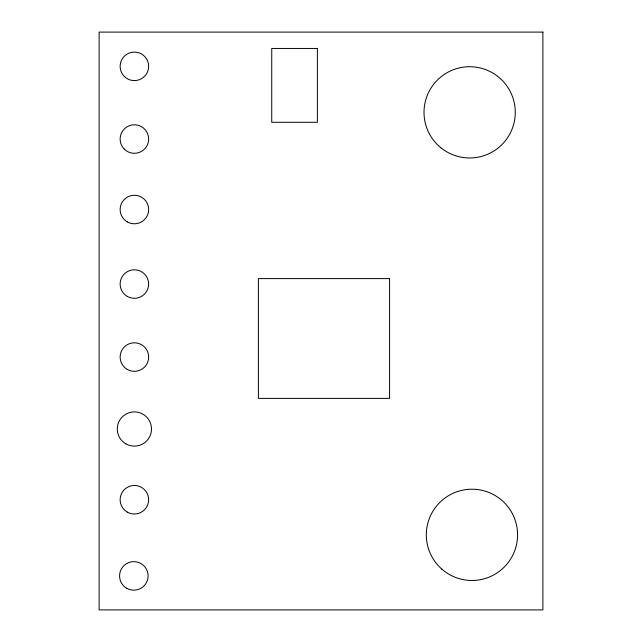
<?xml version="1.0" encoding="UTF-8"?>
<svg xmlns="http://www.w3.org/2000/svg" width="642" height="642" viewBox="0 0 642 642"><rect width="100%" height="100%" fill="white"/><g stroke="black" fill="none" stroke-linecap="round" stroke-linejoin="round"><path stroke-width="0.96" d="M542.883 32.1L99.117 32.1L99.117 609.9L542.883 609.9L542.883 32.1M317.381 48.455L271.743 48.455L271.743 122.285L317.381 122.285L317.381 48.455M389.582 278.612L258.389 278.612L258.389 398.393L389.582 398.393L389.582 278.612M441.84 569.133A45.63 45.63 0 0 0 516.698 543.766A45.63 45.63 0 0 0 457.297 491.62A45.63 45.63 0 0 0 441.84 569.133M441.19 148.021A45.63 45.63 0 0 0 514.764 119.139A45.63 45.63 0 0 0 452.963 69.874A45.63 45.63 0 0 0 441.19 148.021M126.707 588.257A14.26 14.26 0 0 0 148.101 575.906A14.26 14.26 0 0 0 126.707 563.556A14.26 14.26 0 0 0 126.707 588.257M127.26 512.091A14.26 14.26 0 0 0 148.647 499.741A14.26 14.26 0 0 0 127.26 487.39A14.26 14.26 0 0 0 127.26 512.091M125.832 443.823A17.109 17.109 0 0 0 151.496 429.008A17.109 17.109 0 0 0 125.832 414.186A17.109 17.109 0 0 0 125.832 443.823M127.26 369.415A14.26 14.26 0 0 0 148.647 357.064A14.26 14.26 0 0 0 127.26 344.722A14.26 14.26 0 0 0 127.26 369.415M127.26 296.395A14.26 14.26 0 0 0 148.647 284.045A14.26 14.26 0 0 0 127.26 271.694A14.26 14.26 0 0 0 127.26 296.395M127.26 221.875A14.26 14.26 0 0 0 148.647 209.533A14.26 14.26 0 0 0 127.26 197.182A14.26 14.26 0 0 0 127.26 221.875M124.307 149.129A14.26 14.26 0 0 0 148.158 142.733A14.26 14.26 0 0 0 130.695 125.27A14.26 14.26 0 0 0 124.307 149.129M124.307 76.422A14.26 14.26 0 0 0 148.158 70.026A14.26 14.26 0 0 0 130.695 52.564A14.26 14.26 0 0 0 124.307 76.422"/></g></svg>
